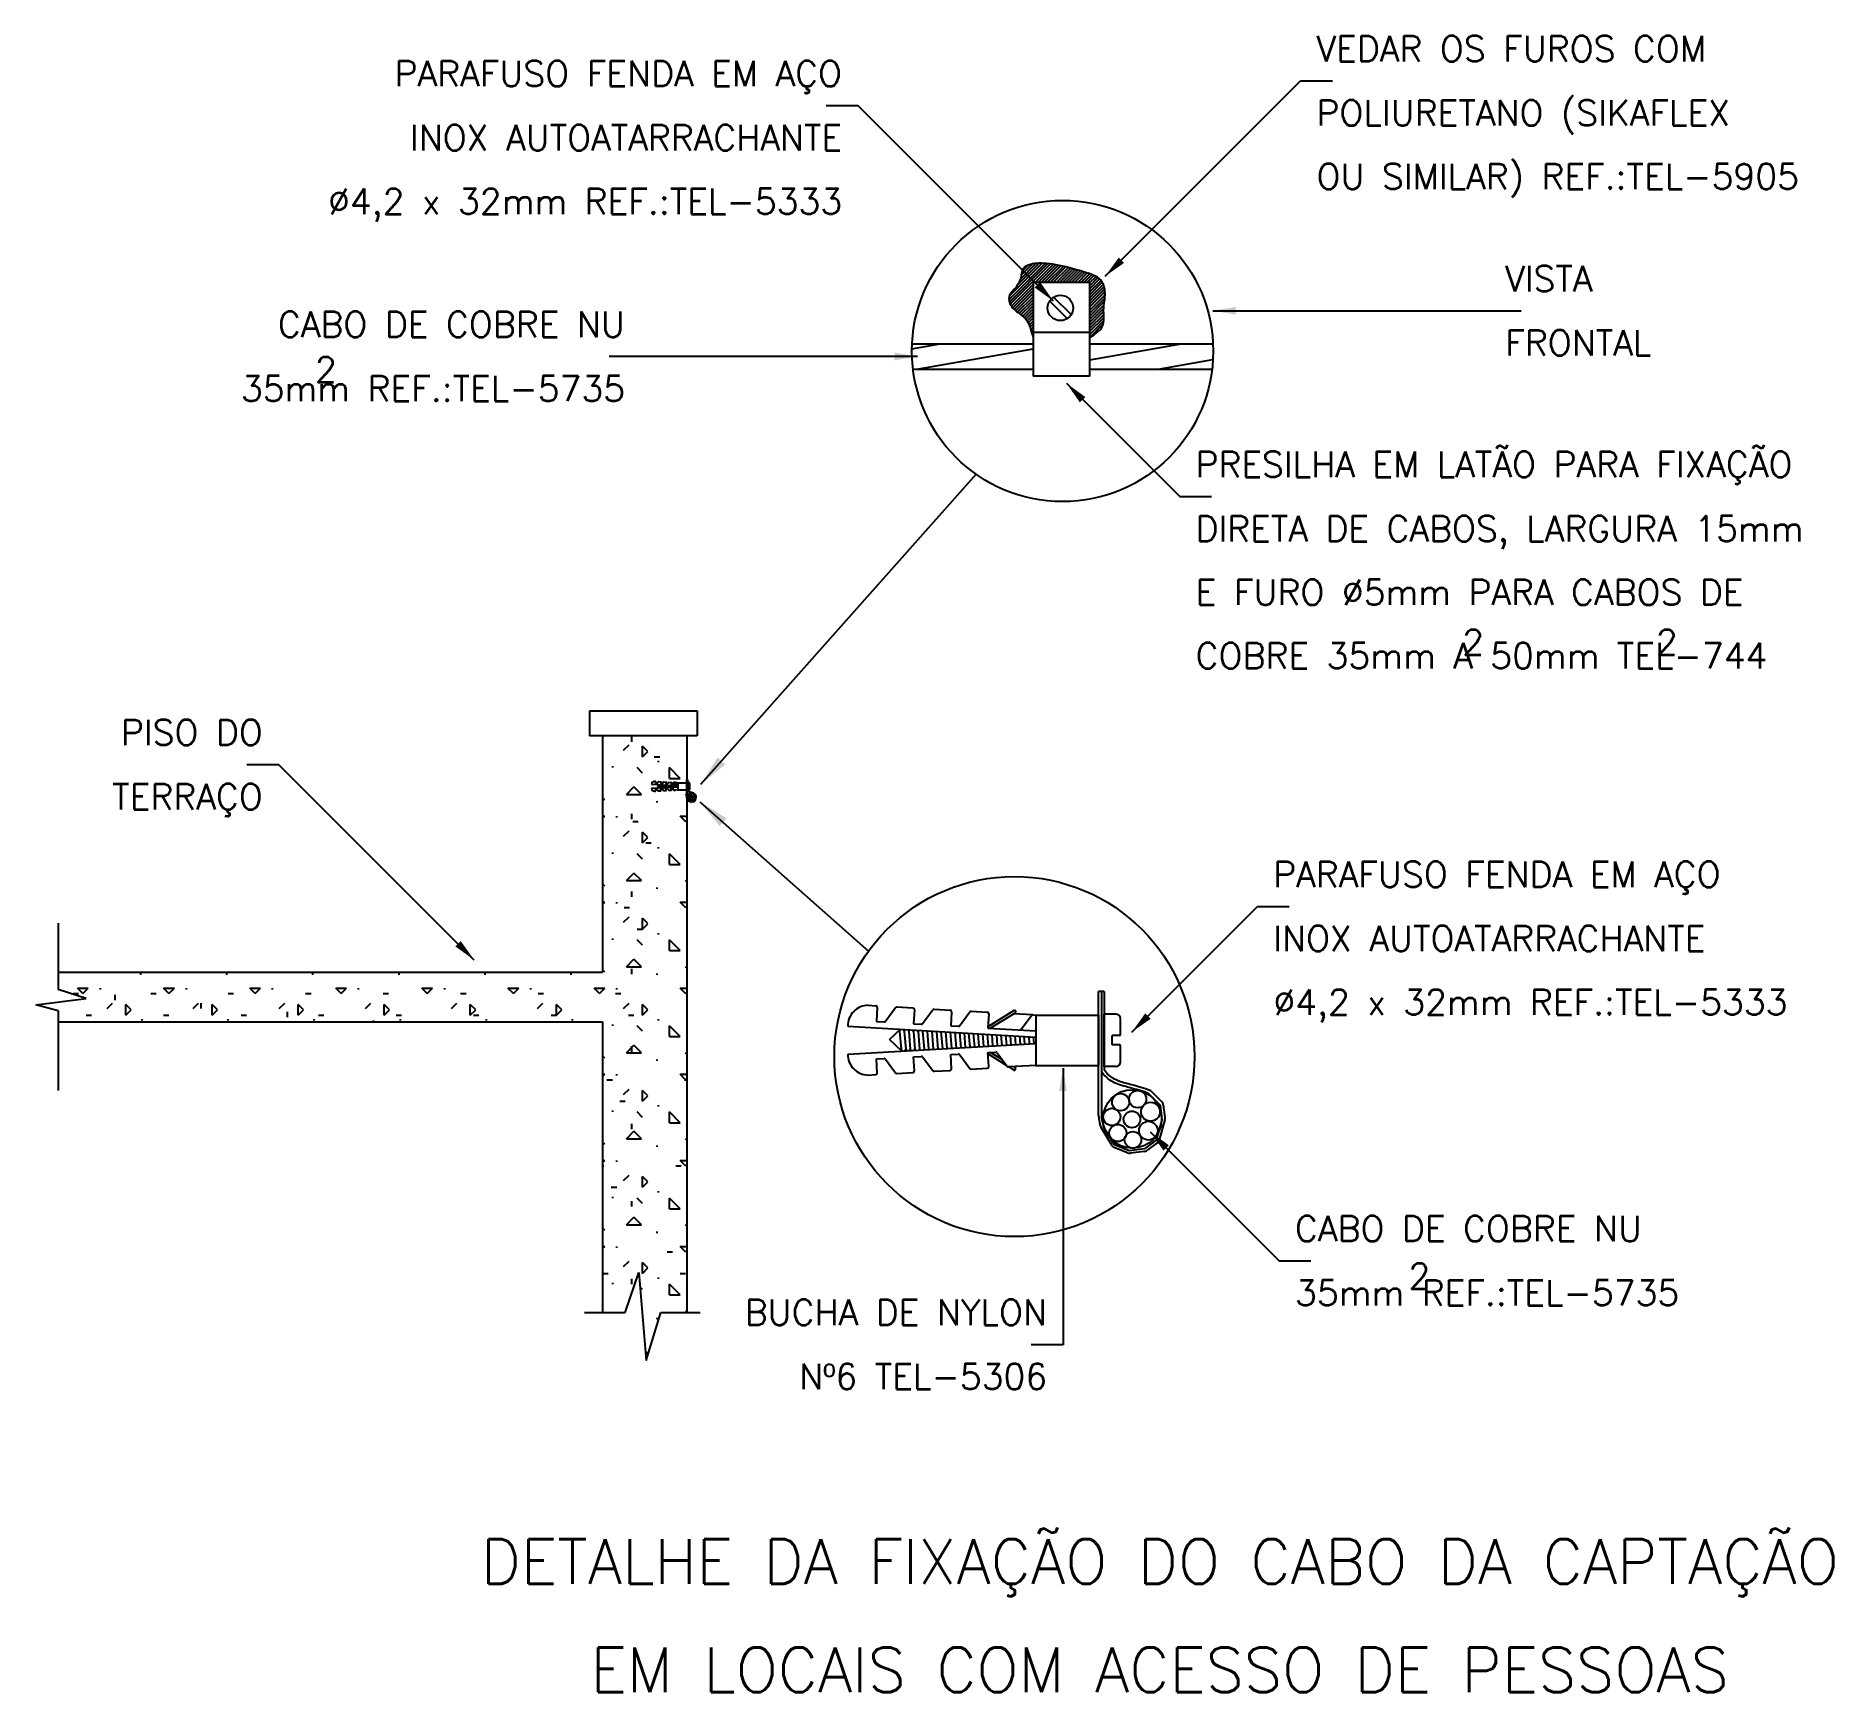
# Model space of a CAD drawing. Header units: millimetres. Extents: x -6311 to -6296.9, y -4751.5 to -4738.5.
import ezdxf
from ezdxf.enums import TextEntityAlignment as Align

# ---------------------------------------------------------------- set-up
doc = ezdxf.new("R2010")
doc.units = ezdxf.units.MM
doc.header["$LTSCALE"] = 10
doc.layers.add('Termotécnica', color=7, linetype='Continuous')
doc.styles.add('r140', font='romans.shx')
doc.styles.add('r80', font='romans.shx')

msp = doc.modelspace()

# ---------------------------------------------------------------- hatches: boundary and pattern name
at = {"layer": 'Termotécnica'}
h = msp.add_hatch(dxfattribs=at)
h.set_pattern_fill('ANSI31', color=1, scale=0.13523, angle=180, style=0)
h.set_pattern_definition([(225, (-6309.88318, -4725.831566), (0.011952762, -0.011952762), [])])
h.paths.add_polyline_path([(-6302.721, -4740.878), (-6302.688, -4740.857), (-6302.662, -4740.837), (-6302.643, -4740.82), (-6302.63, -4740.804), (-6302.621, -4740.789), (-6302.616, -4740.774), (-6302.613, -4740.76), (-6302.612, -4740.746), (-6302.612, -4740.731), (-6302.612, -4740.728), (-6302.612, -4740.717), (-6302.612, -4740.702), (-6302.612, -4740.687), (-6302.613, -4740.673), (-6302.613, -4740.659), (-6302.612, -4740.646), (-6302.612, -4740.633), (-6302.611, -4740.622), (-6302.609, -4740.611), (-6302.608, -4740.601), (-6302.606, -4740.59), (-6302.604, -4740.58), (-6302.603, -4740.569), (-6302.602, -4740.557), (-6302.601, -4740.544), (-6302.601, -4740.53), (-6302.602, -4740.515), (-6302.604, -4740.5), (-6302.608, -4740.484), (-6302.612, -4740.468), (-6302.618, -4740.453), (-6302.626, -4740.439), (-6302.636, -4740.426), (-6302.648, -4740.414), (-6302.661, -4740.404), (-6302.677, -4740.396), (-6302.694, -4740.388), (-6302.713, -4740.381), (-6302.733, -4740.374), (-6302.755, -4740.367), (-6302.779, -4740.36), (-6302.803, -4740.353), (-6302.829, -4740.346), (-6302.855, -4740.339), (-6302.881, -4740.331), (-6302.908, -4740.324), (-6302.935, -4740.318), (-6302.961, -4740.312), (-6302.987, -4740.307), (-6303.012, -4740.303), (-6303.035, -4740.3), (-6303.058, -4740.297), (-6303.08, -4740.296), (-6303.1, -4740.295), (-6303.12, -4740.295), (-6303.138, -4740.296), (-6303.155, -4740.298), (-6303.17, -4740.301), (-6303.185, -4740.304), (-6303.198, -4740.308), (-6303.21, -4740.312), (-6303.22, -4740.318), (-6303.23, -4740.324), (-6303.237, -4740.331), (-6303.244, -4740.339), (-6303.249, -4740.348), (-6303.253, -4740.357), (-6303.256, -4740.366), (-6303.258, -4740.376), (-6303.26, -4740.387), (-6303.261, -4740.397), (-6303.263, -4740.407), (-6303.266, -4740.417), (-6303.268, -4740.427), (-6303.272, -4740.436), (-6303.276, -4740.445), (-6303.28, -4740.454), (-6303.285, -4740.463), (-6303.291, -4740.471), (-6303.297, -4740.479), (-6303.303, -4740.487), (-6303.31, -4740.494), (-6303.317, -4740.502), (-6303.323, -4740.51), (-6303.33, -4740.517), (-6303.336, -4740.525), (-6303.342, -4740.533), (-6303.347, -4740.541), (-6303.351, -4740.549), (-6303.353, -4740.557), (-6303.355, -4740.566), (-6303.356, -4740.575), (-6303.355, -4740.584), (-6303.354, -4740.593), (-6303.351, -4740.602), (-6303.348, -4740.611), (-6303.344, -4740.62), (-6303.339, -4740.628), (-6303.333, -4740.637), (-6303.327, -4740.645), (-6303.319, -4740.653), (-6303.311, -4740.66), (-6303.303, -4740.668), (-6303.294, -4740.676), (-6303.284, -4740.683), (-6303.274, -4740.691), (-6303.264, -4740.699), (-6303.253, -4740.707), (-6303.243, -4740.715), (-6303.233, -4740.725), (-6303.224, -4740.735), (-6303.215, -4740.746), (-6303.207, -4740.758), (-6303.201, -4740.771), (-6303.195, -4740.786), (-6303.19, -4740.801), (-6303.185, -4740.817), (-6303.181, -4740.832), (-6303.176, -4740.847), (-6303.171, -4740.861), (-6303.166, -4740.875), (-6303.166, -4740.837), (-6303.166, -4740.698), (-6303.166, -4740.447), (-6302.721, -4740.447), (-6302.721, -4740.698), (-6302.721, -4740.837)])
h = msp.add_hatch(dxfattribs=at)
h.set_pattern_fill('CONCRE', color=1, scale=0.67615, style=0)
h.set_pattern_definition([(0, (-6295.881, -4756.5131), (0.67615, 0.67615), [0.084519, -0.591632]), (90, (-6295.881, -4756.5131), (-0.67615, 0.67615), [0.084519, -0.591632]), (135, (-6295.7965, -4756.5131), (-0.67615, 0), [0.119528, -0.836693]), (0, (-6295.7965, -4756.1328), (0.67615, 0.67615), [0.084519, -0.591632]), (45, (-6295.75425, -4756.17504), (0, 0.67615), [0.059764, -0.896457]), (135, (-6295.75425, -4756.17504), (-0.67615, 0), [0.059764, -0.896457]), (0, (-6295.54295, -4755.96375), (0.67615, 0.67615), [0.119528, -0.556623]), (45, (-6295.54295, -4755.96375), (0, 0.67615), [0.084519, -0.871702]), (135, (-6295.42343, -4755.96375), (-0.67615, 0), [0.084519, -0.871702]), (90, (-6295.4162, -4756.3441), (-0.67615, 0.67615), [0.084519, -0.591632]), (45, (-6295.41617, -4756.3441), (0, 0.67615), [0.059764, -0.896457]), (135, (-6295.3739, -4756.3018), (-0.67615, 0), [0.059764, -0.896457]), (0, (-6295.7965, -4756.3441), (0.67615, 0.67615), [0.04226, -0.566276]), (0, (-6295.2894, -4756.17504), (0.67615, 0.67615), [0.04226, -0.566276]), (90, (-6295.5007, -4756.0905), (-0.67615, 0.67615), [0.04226, -0.566276]), (135, (-6295.41617, -4756.47086), (-0.67615, 0), [0.059764, -0.896457]), (135, (-6295.712, -4756.006), (-0.67615, 0), [0.059764, -0.896457]), (45, (-6295.5641, -4756.29126), (0, 0.67615), [0.059764, -0.896457]), (90, (-6295.6486, -4756.4286), (-0.67615, 0.67615), [0.010565, -0.665585]), (90, (-6295.6169, -4756.14335), (-0.67615, 0.67615), [0.010565, -0.665585]), (90, (-6295.29996, -4756.02713), (-0.67615, 0.67615), [0.010565, -0.665585]), (90, (-6295.2894, -4756.38634), (-0.67615, 0.67615), [0.010565, -0.665585])])
h.paths.add_polyline_path([(-6306.547, -4745.864), (-6310.822, -4745.864), (-6310.822, -4746), (-6310.603, -4746.072), (-6310.998, -4746.12), (-6310.822, -4746.168), (-6310.822, -4746.254), (-6306.547, -4746.254), (-6306.547, -4748.536), (-6306.369, -4748.536), (-6306.263, -4748.223), (-6306.205, -4748.914), (-6306.09, -4748.536), (-6305.887, -4748.536), (-6305.887, -4744.617), (-6305.997, -4744.617), (-6305.997, -4744.605, 0.422041), (-6306.009, -4744.617), (-6306.025, -4744.619), (-6306.025, -4744.607, 0.446958), (-6306.036, -4744.621), (-6306.049, -4744.622), (-6306.049, -4744.613, 0.392447), (-6306.061, -4744.624), (-6306.069, -4744.625), (-6306.069, -4744.616, 0.478528), (-6306.077, -4744.626), (-6306.082, -4744.627), (-6306.097, -4744.615, -0.449647), (-6306.089, -4744.599), (-6306.085, -4744.598), (-6306.09, -4744.592), (-6306.094, -4744.587), (-6306.09, -4744.582), (-6306.085, -4744.575), (-6306.09, -4744.575, -0.405875), (-6306.1, -4744.555), (-6306.082, -4744.545), (-6306.077, -4744.546, 0.482554), (-6306.069, -4744.557), (-6306.069, -4744.547), (-6306.061, -4744.549, 0.392447), (-6306.049, -4744.56), (-6306.049, -4744.55), (-6306.036, -4744.552, 0.446958), (-6306.025, -4744.565), (-6306.025, -4744.553), (-6306.009, -4744.555, 0.422041), (-6305.997, -4744.567), (-6305.997, -4744.555), (-6305.887, -4744.555), (-6305.887, -4744.008), (-6306.547, -4744.008)])

# ---------------------------------------------------------------- linework, layer by layer
at = {"layer": 'Termotécnica', "color": 2}
for p, q in [((-6302.6, -4740.397), (-6301.065, -4738.862)), ((-6301.065, -4738.862), (-6300.815, -4738.862)), ((-6304.541, -4739.058), (-6304.791, -4739.058)), ((-6303.006, -4740.593), (-6304.541, -4739.058)), ((-6302.898, -4740.73), (-6303.036, -4740.592)), ((-6302.867, -4740.699), (-6303.005, -4740.561)), ((-6301.755, -4740.668), (-6299.583, -4740.668)), ((-6299.583, -4740.668), (-6299.333, -4740.668)), ((-6306.246, -4741.028), (-6306.496, -4741.028)), ((-6304.074, -4741.028), (-6306.246, -4741.028)), ((-6302.904, -4741.238), (-6302.015, -4742.128)), ((-6302.015, -4742.128), (-6301.765, -4742.128)), ((-6306.651, -4743.811), (-6306.651, -4744.008)), ((-6306.651, -4743.811), (-6305.805, -4743.811)), ((-6305.805, -4743.811), (-6305.805, -4744.008)), ((-6305.805, -4744.008), (-6306.651, -4744.008)), ((-6306.547, -4744.008), (-6306.547, -4745.864)), ((-6305.887, -4744.008), (-6305.887, -4748.536)), ((-6309.091, -4744.234), (-6309.341, -4744.234)), ((-6307.555, -4745.769), (-6309.091, -4744.234)), ((-6306.163, -4744.388), (-6305.956, -4744.4)), ((-6306.163, -4744.419), (-6305.956, -4744.407)), ((-6306.14, -4744.365), (-6306.132, -4744.366)), ((-6306.14, -4744.442), (-6306.132, -4744.442)), ((-6306.13, -4744.368), (-6306.131, -4744.383)), ((-6306.131, -4744.383), (-6306.123, -4744.384)), ((-6306.131, -4744.424), (-6306.123, -4744.424)), ((-6306.13, -4744.44), (-6306.131, -4744.424)), ((-6306.121, -4744.383), (-6306.11, -4744.368)), ((-6306.121, -4744.424), (-6306.11, -4744.439)), ((-6306.105, -4744.391), (-6306.117, -4744.403)), ((-6306.103, -4744.416), (-6306.117, -4744.403)), ((-6306.109, -4744.367), (-6306.091, -4744.368)), ((-6306.109, -4744.44), (-6306.091, -4744.439)), ((-6306.106, -4744.394), (-6306.105, -4744.392)), ((-6306.104, -4744.413), (-6306.103, -4744.416)), ((-6306.102, -4744.392), (-6306.101, -4744.394)), ((-6306.101, -4744.394), (-6306.1, -4744.392)), ((-6306.1, -4744.415), (-6306.099, -4744.413)), ((-6306.099, -4744.413), (-6306.098, -4744.415)), ((-6306.097, -4744.392), (-6306.096, -4744.394)), ((-6306.096, -4744.394), (-6306.095, -4744.392)), ((-6306.095, -4744.415), (-6306.094, -4744.413)), ((-6306.094, -4744.413), (-6306.093, -4744.415)), ((-6306.092, -4744.392), (-6306.091, -4744.394)), ((-6306.091, -4744.394), (-6306.09, -4744.392)), ((-6306.09, -4744.37), (-6306.09, -4744.385)), ((-6306.09, -4744.385), (-6306.082, -4744.386)), ((-6306.09, -4744.415), (-6306.089, -4744.413)), ((-6306.09, -4744.422), (-6306.082, -4744.421)), ((-6306.09, -4744.437), (-6306.09, -4744.422)), ((-6306.089, -4744.413), (-6306.088, -4744.415)), ((-6306.086, -4744.394), (-6306.085, -4744.393)), ((-6306.086, -4744.393), (-6306.086, -4744.394)), ((-6306.085, -4744.415), (-6306.084, -4744.413)), ((-6306.084, -4744.413), (-6306.083, -4744.414)), ((-6306.081, -4744.393), (-6306.08, -4744.394)), ((-6306.08, -4744.385), (-6306.069, -4744.37)), ((-6306.08, -4744.394), (-6306.08, -4744.393)), ((-6306.08, -4744.422), (-6306.069, -4744.437)), ((-6306.079, -4744.413), (-6306.079, -4744.414)), ((-6306.079, -4744.414), (-6306.079, -4744.413)), ((-6306.076, -4744.393), (-6306.075, -4744.394)), ((-6306.075, -4744.394), (-6306.075, -4744.393)), ((-6306.074, -4744.413), (-6306.074, -4744.414)), ((-6306.074, -4744.414), (-6306.074, -4744.413)), ((-6306.071, -4744.394), (-6306.07, -4744.394)), ((-6306.07, -4744.394), (-6306.07, -4744.394)), ((-6306.069, -4744.413), (-6306.069, -4744.414)), ((-6306.069, -4744.414), (-6306.069, -4744.413)), ((-6306.068, -4744.369), (-6306.05, -4744.371)), ((-6306.068, -4744.438), (-6306.05, -4744.437)), ((-6306.065, -4744.394), (-6306.065, -4744.394)), ((-6306.065, -4744.394), (-6306.065, -4744.394)), ((-6306.049, -4744.372), (-6306.05, -4744.388)), ((-6306.05, -4744.388), (-6306.041, -4744.388)), ((-6306.05, -4744.419), (-6306.041, -4744.419)), ((-6306.049, -4744.435), (-6306.05, -4744.419)), ((-6306.04, -4744.388), (-6306.028, -4744.373)), ((-6306.04, -4744.42), (-6306.028, -4744.435)), ((-6306.027, -4744.372), (-6306.009, -4744.373)), ((-6306.027, -4744.435), (-6306.009, -4744.434)), ((-6306.008, -4744.375), (-6306.009, -4744.39)), ((-6306.009, -4744.39), (-6305.956, -4744.393)), ((-6306.009, -4744.417), (-6306, -4744.417)), ((-6306.008, -4744.433), (-6306.009, -4744.417)), ((-6305.999, -4744.417), (-6305.988, -4744.432)), ((-6305.956, -4744.376), (-6305.956, -4744.431)), ((-6305.956, -4744.376), (-6305.887, -4744.376)), ((-6305.956, -4744.431), (-6305.887, -4744.431)), ((-6305.881, -4744.35), (-6305.887, -4744.35)), ((-6305.887, -4744.487), (-6305.887, -4744.35)), ((-6305.887, -4744.376), (-6305.887, -4744.431)), ((-6305.884, -4744.489), (-6305.884, -4744.35)), ((-6305.882, -4744.44), (-6305.884, -4744.438)), ((-6305.881, -4744.442), (-6305.882, -4744.44)), ((-6305.881, -4744.35), (-6305.881, -4744.436)), ((-6305.88, -4744.443), (-6305.881, -4744.442)), ((-6305.885, -4744.498), (-6305.887, -4744.488)), ((-6305.881, -4744.5), (-6305.884, -4744.489)), ((-6305.872, -4744.519), (-6305.884, -4744.5)), ((-6305.87, -4744.519), (-6305.881, -4744.5)), ((-6305.878, -4744.445), (-6305.88, -4744.443)), ((-6305.876, -4744.446), (-6305.878, -4744.445)), ((-6305.875, -4744.447), (-6305.876, -4744.446)), ((-6305.873, -4744.448), (-6305.875, -4744.447)), ((-6305.871, -4744.449), (-6305.873, -4744.448)), ((-6305.869, -4744.45), (-6305.871, -4744.449)), ((-6305.854, -4744.525), (-6305.87, -4744.519)), ((-6305.868, -4744.451), (-6305.869, -4744.45)), ((-6305.855, -4744.527), (-6305.869, -4744.522)), ((-6305.866, -4744.452), (-6305.868, -4744.451)), ((-6305.864, -4744.453), (-6305.866, -4744.452)), ((-6305.862, -4744.453), (-6305.864, -4744.453)), ((-6305.861, -4744.454), (-6305.862, -4744.453)), ((-6305.859, -4744.454), (-6305.861, -4744.454)), ((-6305.857, -4744.455), (-6305.859, -4744.454)), ((-6305.855, -4744.455), (-6305.857, -4744.455)), ((-6305.853, -4744.456), (-6305.855, -4744.455)), ((-6305.836, -4744.523), (-6305.854, -4744.525)), ((-6305.851, -4744.456), (-6305.853, -4744.456)), ((-6305.837, -4744.526), (-6305.852, -4744.528)), ((-6305.848, -4744.457), (-6305.851, -4744.456)), ((-6305.845, -4744.458), (-6305.848, -4744.457)), ((-6305.841, -4744.459), (-6305.845, -4744.458)), ((-6305.837, -4744.461), (-6305.841, -4744.459)), ((-6305.834, -4744.461), (-6305.837, -4744.461)), ((-6305.824, -4744.513), (-6305.836, -4744.523)), ((-6305.823, -4744.517), (-6305.833, -4744.525)), ((-6305.831, -4744.463), (-6305.819, -4744.475)), ((-6305.83, -4744.459), (-6305.818, -4744.471)), ((-6305.817, -4744.491), (-6305.824, -4744.513)), ((-6305.814, -4744.491), (-6305.82, -4744.513)), ((-6305.819, -4744.475), (-6305.817, -4744.491)), ((-6305.816, -4744.475), (-6305.814, -4744.489)), ((-6302.392, -4746.335), (-6301.404, -4745.347)), ((-6301.404, -4745.347), (-6301.154, -4745.347)), ((-6310.822, -4745.864), (-6306.547, -4745.864)), ((-6304.461, -4746.124), (-6304.402, -4746.128)), ((-6302.652, -4746.992), (-6302.652, -4746.015)), ((-6302.607, -4746.015), (-6302.652, -4746.015)), ((-6302.627, -4747.008), (-6302.627, -4746.015)), ((-6302.607, -4746.015), (-6302.607, -4746.631)), ((-6310.822, -4746.254), (-6306.547, -4746.254)), ((-6306.547, -4746.254), (-6306.547, -4748.536)), ((-6304.391, -4746.141), (-6304.397, -4746.252)), ((-6304.397, -4746.252), (-6304.337, -4746.255)), ((-6304.326, -4746.25), (-6304.247, -4746.142)), ((-6304.236, -4746.137), (-6304.11, -4746.145)), ((-6304.099, -4746.158), (-6304.105, -4746.269)), ((-6304.105, -4746.269), (-6304.045, -4746.272)), ((-6304.034, -4746.267), (-6303.955, -4746.159)), ((-6303.944, -4746.154), (-6303.818, -4746.162)), ((-6303.807, -4746.175), (-6303.813, -4746.286)), ((-6303.742, -4746.284), (-6303.663, -4746.176)), ((-6303.652, -4746.171), (-6303.526, -4746.179)), ((-6303.514, -4746.192), (-6303.521, -4746.303)), ((-6303.145, -4746.201), (-6302.652, -4746.201)), ((-6303.145, -4746.201), (-6303.145, -4746.596)), ((-6302.652, -4746.201), (-6302.652, -4746.596)), ((-6304.621, -4746.288), (-6303.145, -4746.374)), ((-6304.207, -4746.311), (-6304.293, -4746.392)), ((-6304.197, -4746.484), (-6304.293, -4746.392)), ((-6304.215, -4746.329), (-6304.208, -4746.312)), ((-6304.188, -4746.313), (-6304.179, -4746.329)), ((-6304.179, -4746.329), (-6304.172, -4746.314)), ((-6304.15, -4746.315), (-6304.142, -4746.329)), ((-6304.142, -4746.329), (-6304.137, -4746.316)), ((-6304.113, -4746.317), (-6304.106, -4746.329)), ((-6304.106, -4746.329), (-6304.102, -4746.318)), ((-6304.076, -4746.32), (-6304.07, -4746.329)), ((-6304.07, -4746.329), (-6304.067, -4746.32)), ((-6304.038, -4746.322), (-6304.034, -4746.329)), ((-6304.034, -4746.329), (-6304.032, -4746.322)), ((-6304.001, -4746.324), (-6303.998, -4746.329)), ((-6303.998, -4746.329), (-6303.996, -4746.324)), ((-6303.964, -4746.326), (-6303.962, -4746.329)), ((-6303.962, -4746.329), (-6303.961, -4746.326)), ((-6303.926, -4746.328), (-6303.926, -4746.329)), ((-6303.926, -4746.329), (-6303.926, -4746.328)), ((-6303.813, -4746.286), (-6303.753, -4746.289)), ((-6303.521, -4746.303), (-6303.145, -4746.324)), ((-6304.621, -4746.509), (-6303.145, -4746.423)), ((-6304.397, -4746.545), (-6304.337, -4746.542)), ((-6304.391, -4746.656), (-6304.397, -4746.545)), ((-6304.326, -4746.547), (-6304.247, -4746.654)), ((-6304.203, -4746.468), (-6304.196, -4746.484)), ((-6304.176, -4746.483), (-6304.167, -4746.468)), ((-6304.167, -4746.468), (-6304.161, -4746.482)), ((-6304.138, -4746.481), (-6304.131, -4746.468)), ((-6304.131, -4746.468), (-6304.126, -4746.48)), ((-6304.105, -4746.528), (-6304.045, -4746.525)), ((-6304.099, -4746.639), (-6304.105, -4746.528)), ((-6304.101, -4746.479), (-6304.095, -4746.468)), ((-6304.095, -4746.468), (-6304.091, -4746.478)), ((-6304.064, -4746.476), (-6304.059, -4746.468)), ((-6304.059, -4746.468), (-6304.055, -4746.476)), ((-6304.034, -4746.53), (-6303.955, -4746.637)), ((-6304.026, -4746.474), (-6304.023, -4746.468)), ((-6304.023, -4746.468), (-6304.02, -4746.474)), ((-6303.989, -4746.472), (-6303.987, -4746.468)), ((-6303.987, -4746.468), (-6303.985, -4746.472)), ((-6303.952, -4746.47), (-6303.951, -4746.468)), ((-6303.951, -4746.468), (-6303.95, -4746.47)), ((-6303.813, -4746.511), (-6303.753, -4746.508)), ((-6303.807, -4746.622), (-6303.813, -4746.511)), ((-6303.742, -4746.513), (-6303.663, -4746.62)), ((-6303.521, -4746.494), (-6303.46, -4746.491)), ((-6303.514, -4746.605), (-6303.521, -4746.494)), ((-6303.45, -4746.496), (-6303.371, -4746.603)), ((-6304.461, -4746.672), (-6304.402, -4746.669)), ((-6304.236, -4746.659), (-6304.11, -4746.652)), ((-6303.944, -4746.642), (-6303.818, -4746.635)), ((-6303.652, -4746.625), (-6303.526, -4746.618)), ((-6303.145, -4746.596), (-6302.652, -4746.596)), ((-6302.931, -4746.618), (-6302.931, -4748.79)), ((-6302.62, -4746.658), (-6302.628, -4746.645)), ((-6302.61, -4746.67), (-6302.62, -4746.658)), ((-6302.599, -4746.682), (-6302.61, -4746.67)), ((-6302.588, -4746.692), (-6302.599, -4746.682)), ((-6302.576, -4746.702), (-6302.588, -4746.692)), ((-6302.564, -4746.711), (-6302.576, -4746.702)), ((-6302.551, -4746.719), (-6302.564, -4746.711)), ((-6302.539, -4746.726), (-6302.551, -4746.719)), ((-6302.526, -4746.732), (-6302.539, -4746.726)), ((-6302.514, -4746.738), (-6302.526, -4746.732)), ((-6302.501, -4746.743), (-6302.514, -4746.738)), ((-6302.488, -4746.748), (-6302.501, -4746.743)), ((-6302.476, -4746.752), (-6302.488, -4746.748)), ((-6302.463, -4746.756), (-6302.476, -4746.752)), ((-6302.45, -4746.76), (-6302.463, -4746.756)), ((-6302.438, -4746.763), (-6302.45, -4746.76)), ((-6302.425, -4746.766), (-6302.438, -4746.763)), ((-6302.411, -4746.77), (-6302.425, -4746.766)), ((-6302.396, -4746.774), (-6302.411, -4746.77)), ((-6302.377, -4746.779), (-6302.396, -4746.774)), ((-6302.354, -4746.785), (-6302.377, -4746.779)), ((-6302.326, -4746.794), (-6302.354, -4746.785)), ((-6302.291, -4746.805), (-6302.326, -4746.794)), ((-6302.274, -4746.811), (-6302.291, -4746.805)), ((-6302.255, -4746.822), (-6302.169, -4746.908)), ((-6302.242, -4746.795), (-6302.157, -4746.88)), ((-6302.169, -4746.908), (-6302.154, -4747.023)), ((-6302.144, -4746.907), (-6302.131, -4747.006)), ((-6302.636, -4747.074), (-6302.651, -4747.001)), ((-6302.548, -4747.224), (-6302.63, -4747.089)), ((-6302.612, -4747.084), (-6302.627, -4747.008)), ((-6302.528, -4747.221), (-6302.612, -4747.084)), ((-6302.247, -4747.117), (-6301.234, -4748.131)), ((-6302.154, -4747.023), (-6302.2, -4747.183)), ((-6302.132, -4747.025), (-6302.177, -4747.181)), ((-6302.413, -4747.267), (-6302.528, -4747.221)), ((-6302.426, -4747.283), (-6302.525, -4747.243)), ((-6302.291, -4747.252), (-6302.413, -4747.267)), ((-6302.2, -4747.183), (-6302.291, -4747.252)), ((-6302.194, -4747.206), (-6302.27, -4747.263)), ((-6302.292, -4747.272), (-6302.403, -4747.286)), ((-6301.234, -4748.131), (-6300.984, -4748.131)), ((-6302.931, -4748.79), (-6303.181, -4748.79))]:
    msp.add_line(p, q, dxfattribs=at)
at = {"layer": 'Termotécnica', "color": 3}
for p, q in [((-6303.166, -4740.447), (-6303.166, -4741.182)), ((-6302.721, -4740.447), (-6303.166, -4740.447)), ((-6302.721, -4741.182), (-6302.721, -4740.447)), ((-6303.166, -4740.837), (-6302.721, -4740.837)), ((-6304.117, -4740.929), (-6303.166, -4740.929)), ((-6302.721, -4740.929), (-6301.753, -4740.929)), ((-6304.11, -4741.126), (-6303.166, -4741.126)), ((-6302.721, -4741.182), (-6303.166, -4741.182)), ((-6302.721, -4741.126), (-6301.761, -4741.126))]:
    msp.add_line(p, q, dxfattribs=at)
at = {"layer": 'Termotécnica', "color": 1}
for p, q in [((-6304.118, -4740.968), (-6303.899, -4740.929)), ((-6304.065, -4741.125), (-6303.166, -4740.967)), ((-6302.721, -4741.054), (-6302.003, -4740.929)), ((-6302.169, -4741.125), (-6301.756, -4741.052)), ((-6305.775, -4744.388), (-6303.614, -4741.953)), ((-6306.106, -4744.394), (-6306.104, -4744.413)), ((-6306.101, -4744.394), (-6306.099, -4744.413)), ((-6306.096, -4744.394), (-6306.094, -4744.413)), ((-6306.091, -4744.394), (-6306.089, -4744.413)), ((-6306.086, -4744.394), (-6306.084, -4744.413)), ((-6306.08, -4744.394), (-6306.079, -4744.413)), ((-6306.075, -4744.394), (-6306.074, -4744.413)), ((-6306.07, -4744.394), (-6306.069, -4744.413)), ((-6306.065, -4744.394), (-6306.064, -4744.413)), ((-6306.06, -4744.394), (-6306.059, -4744.413)), ((-6306.055, -4744.394), (-6306.054, -4744.413)), ((-6306.05, -4744.395), (-6306.049, -4744.412)), ((-6306.045, -4744.395), (-6306.044, -4744.412)), ((-6306.04, -4744.395), (-6306.039, -4744.412)), ((-6306.035, -4744.396), (-6306.034, -4744.412)), ((-6306.03, -4744.396), (-6306.029, -4744.411)), ((-6306.025, -4744.396), (-6306.024, -4744.411)), ((-6306.02, -4744.396), (-6306.019, -4744.411)), ((-6306.015, -4744.397), (-6306.013, -4744.41)), ((-6306.01, -4744.397), (-6306.008, -4744.41)), ((-6306.009, -4744.389), (-6305.979, -4744.37)), ((-6306.009, -4744.419), (-6305.988, -4744.431)), ((-6306.006, -4744.39), (-6305.978, -4744.373)), ((-6306.006, -4744.417), (-6305.993, -4744.425)), ((-6306.004, -4744.397), (-6306.003, -4744.41)), ((-6305.999, -4744.398), (-6305.998, -4744.41)), ((-6305.994, -4744.398), (-6305.993, -4744.409)), ((-6305.989, -4744.398), (-6305.988, -4744.409)), ((-6305.956, -4744.431), (-6305.986, -4744.433)), ((-6305.985, -4744.433), (-6305.979, -4744.437)), ((-6305.984, -4744.399), (-6305.983, -4744.409)), ((-6305.959, -4744.376), (-6305.981, -4744.375)), ((-6305.981, -4744.433), (-6305.978, -4744.434)), ((-6305.979, -4744.37), (-6305.978, -4744.373)), ((-6305.979, -4744.399), (-6305.978, -4744.408)), ((-6305.979, -4744.437), (-6305.978, -4744.434)), ((-6305.974, -4744.399), (-6305.973, -4744.408)), ((-6305.972, -4744.392), (-6305.961, -4744.376)), ((-6305.969, -4744.399), (-6305.968, -4744.408)), ((-6305.964, -4744.4), (-6305.963, -4744.408)), ((-6305.959, -4744.376), (-6305.956, -4744.376)), ((-6305.959, -4744.4), (-6305.958, -4744.407)), ((-6305.868, -4744.375), (-6305.881, -4744.375)), ((-6305.881, -4744.432), (-6305.881, -4744.375)), ((-6305.868, -4744.432), (-6305.881, -4744.432)), ((-6305.864, -4744.399), (-6305.872, -4744.399)), ((-6305.872, -4744.409), (-6305.872, -4744.399)), ((-6305.864, -4744.409), (-6305.872, -4744.409)), ((-6305.863, -4744.397), (-6305.863, -4744.38)), ((-6305.863, -4744.427), (-6305.863, -4744.41)), ((-6305.784, -4744.525), (-6304.46, -4745.7)), ((-6310.822, -4745.478), (-6310.822, -4746)), ((-6310.998, -4746.12), (-6310.603, -4746.072)), ((-6310.822, -4746.168), (-6310.998, -4746.12)), ((-6310.603, -4746.072), (-6310.822, -4746)), ((-6310.822, -4746.168), (-6310.822, -4746.794)), ((-6303.52, -4746.29), (-6303.31, -4746.161)), ((-6303.503, -4746.304), (-6303.303, -4746.18)), ((-6303.169, -4746.199), (-6303.32, -4746.191)), ((-6303.31, -4746.161), (-6303.303, -4746.18)), ((-6303.259, -4746.312), (-6303.18, -4746.204)), ((-6303.169, -4746.199), (-6303.145, -4746.201)), ((-6302.607, -4746.604), (-6302.607, -4746.193)), ((-6302.515, -4746.193), (-6302.607, -4746.193)), ((-6302.479, -4746.352), (-6302.479, -4746.229)), ((-6304.215, -4746.329), (-6304.203, -4746.468)), ((-6304.179, -4746.329), (-6304.167, -4746.468)), ((-6304.142, -4746.329), (-6304.131, -4746.468)), ((-6304.106, -4746.329), (-6304.095, -4746.468)), ((-6304.07, -4746.329), (-6304.059, -4746.468)), ((-6304.034, -4746.329), (-6304.023, -4746.468)), ((-6303.998, -4746.329), (-6303.987, -4746.468)), ((-6303.962, -4746.329), (-6303.951, -4746.468)), ((-6303.926, -4746.329), (-6303.914, -4746.468)), ((-6303.89, -4746.33), (-6303.879, -4746.466)), ((-6303.854, -4746.333), (-6303.843, -4746.464)), ((-6303.817, -4746.335), (-6303.807, -4746.462)), ((-6303.781, -4746.337), (-6303.771, -4746.459)), ((-6303.745, -4746.339), (-6303.735, -4746.457)), ((-6303.709, -4746.341), (-6303.699, -4746.455)), ((-6303.673, -4746.343), (-6303.663, -4746.453)), ((-6303.636, -4746.345), (-6303.627, -4746.451)), ((-6303.6, -4746.347), (-6303.592, -4746.449)), ((-6303.564, -4746.349), (-6303.556, -4746.447)), ((-6303.528, -4746.352), (-6303.52, -4746.445)), ((-6303.491, -4746.354), (-6303.484, -4746.443)), ((-6303.455, -4746.356), (-6303.448, -4746.441)), ((-6303.419, -4746.358), (-6303.412, -4746.439)), ((-6303.383, -4746.36), (-6303.376, -4746.437)), ((-6303.346, -4746.362), (-6303.34, -4746.434)), ((-6303.31, -4746.364), (-6303.304, -4746.432)), ((-6303.274, -4746.366), (-6303.269, -4746.43)), ((-6303.238, -4746.368), (-6303.233, -4746.428)), ((-6303.201, -4746.37), (-6303.197, -4746.426)), ((-6303.165, -4746.373), (-6303.161, -4746.424)), ((-6302.546, -4746.434), (-6302.546, -4746.362)), ((-6302.489, -4746.362), (-6302.546, -4746.362)), ((-6303.52, -4746.506), (-6303.377, -4746.595)), ((-6303.503, -4746.493), (-6303.409, -4746.551)), ((-6302.489, -4746.434), (-6302.546, -4746.434)), ((-6302.479, -4746.568), (-6302.479, -4746.445)), ((-6303.145, -4746.596), (-6303.36, -4746.608)), ((-6303.355, -4746.608), (-6303.31, -4746.636)), ((-6303.32, -4746.606), (-6303.303, -4746.617)), ((-6303.31, -4746.636), (-6303.303, -4746.617)), ((-6302.515, -4746.604), (-6302.607, -4746.604)), ((-6306.369, -4748.536), (-6306.263, -4748.223)), ((-6306.263, -4748.223), (-6306.205, -4748.914)), ((-6306.689, -4748.536), (-6306.369, -4748.536)), ((-6306.205, -4748.914), (-6306.09, -4748.536)), ((-6306.09, -4748.536), (-6305.78, -4748.536))]:
    msp.add_line(p, q, dxfattribs=at)
msp.add_lwpolyline([(-6302.721, -4740.878), (-6302.688, -4740.857), (-6302.662, -4740.837), (-6302.643, -4740.82), (-6302.63, -4740.804), (-6302.621, -4740.789), (-6302.616, -4740.774), (-6302.613, -4740.76), (-6302.612, -4740.746), (-6302.612, -4740.731), (-6302.612, -4740.717), (-6302.612, -4740.702), (-6302.612, -4740.687), (-6302.613, -4740.673), (-6302.613, -4740.659), (-6302.612, -4740.646), (-6302.612, -4740.633), (-6302.611, -4740.622), (-6302.609, -4740.611), (-6302.608, -4740.601), (-6302.606, -4740.59), (-6302.604, -4740.58), (-6302.603, -4740.569), (-6302.602, -4740.557), (-6302.601, -4740.544), (-6302.601, -4740.53), (-6302.602, -4740.515), (-6302.604, -4740.5), (-6302.608, -4740.484), (-6302.612, -4740.468), (-6302.618, -4740.453), (-6302.626, -4740.439), (-6302.636, -4740.426), (-6302.648, -4740.414), (-6302.661, -4740.404), (-6302.677, -4740.396), (-6302.694, -4740.388), (-6302.713, -4740.381), (-6302.733, -4740.374), (-6302.755, -4740.367), (-6302.779, -4740.36), (-6302.803, -4740.353), (-6302.829, -4740.346), (-6302.855, -4740.339), (-6302.881, -4740.331), (-6302.908, -4740.324), (-6302.935, -4740.318), (-6302.961, -4740.312), (-6302.987, -4740.307), (-6303.012, -4740.303), (-6303.035, -4740.3), (-6303.058, -4740.297), (-6303.08, -4740.296), (-6303.1, -4740.295), (-6303.12, -4740.295), (-6303.138, -4740.296), (-6303.155, -4740.298), (-6303.17, -4740.301), (-6303.185, -4740.304), (-6303.198, -4740.308), (-6303.21, -4740.312), (-6303.22, -4740.318), (-6303.23, -4740.324), (-6303.237, -4740.331), (-6303.244, -4740.339), (-6303.249, -4740.348), (-6303.253, -4740.357), (-6303.256, -4740.366), (-6303.258, -4740.376), (-6303.26, -4740.387), (-6303.261, -4740.397), (-6303.263, -4740.407), (-6303.266, -4740.417), (-6303.268, -4740.427), (-6303.272, -4740.436), (-6303.276, -4740.445), (-6303.28, -4740.454), (-6303.285, -4740.463), (-6303.291, -4740.471), (-6303.297, -4740.479), (-6303.303, -4740.487), (-6303.31, -4740.494), (-6303.317, -4740.502), (-6303.323, -4740.51), (-6303.33, -4740.517), (-6303.336, -4740.525), (-6303.342, -4740.533), (-6303.347, -4740.541), (-6303.351, -4740.549), (-6303.353, -4740.557), (-6303.355, -4740.566), (-6303.356, -4740.575), (-6303.355, -4740.584), (-6303.354, -4740.593), (-6303.351, -4740.602), (-6303.348, -4740.611), (-6303.344, -4740.62), (-6303.339, -4740.628), (-6303.333, -4740.637), (-6303.327, -4740.645), (-6303.319, -4740.653), (-6303.311, -4740.66), (-6303.303, -4740.668), (-6303.294, -4740.676), (-6303.284, -4740.683), (-6303.274, -4740.691), (-6303.264, -4740.699), (-6303.253, -4740.707), (-6303.243, -4740.715), (-6303.233, -4740.725), (-6303.224, -4740.735), (-6303.215, -4740.746), (-6303.207, -4740.758), (-6303.201, -4740.771), (-6303.195, -4740.786), (-6303.19, -4740.801), (-6303.185, -4740.817), (-6303.181, -4740.832), (-6303.176, -4740.847), (-6303.171, -4740.861), (-6303.166, -4740.875)], dxfattribs=at)
at = {"layer": 'Termotécnica', "color": 2}
for points in [[(-6305.83, -4744.459), (-6305.835, -4744.457), (-6305.84, -4744.456), (-6305.844, -4744.454), (-6305.848, -4744.453), (-6305.85, -4744.453), (-6305.852, -4744.452), (-6305.854, -4744.452), (-6305.856, -4744.451), (-6305.858, -4744.451), (-6305.86, -4744.45), (-6305.861, -4744.45), (-6305.863, -4744.449), (-6305.865, -4744.449), (-6305.866, -4744.448), (-6305.868, -4744.447), (-6305.869, -4744.446), (-6305.871, -4744.445), (-6305.873, -4744.444), (-6305.874, -4744.443), (-6305.876, -4744.442), (-6305.877, -4744.441), (-6305.878, -4744.439), (-6305.88, -4744.438), (-6305.881, -4744.436)], [(-6302.242, -4746.795), (-6302.284, -4746.781), (-6302.319, -4746.77), (-6302.347, -4746.761), (-6302.37, -4746.755), (-6302.39, -4746.749), (-6302.405, -4746.745), (-6302.419, -4746.742), (-6302.432, -4746.739), (-6302.444, -4746.736), (-6302.456, -4746.732), (-6302.468, -4746.729), (-6302.48, -4746.725), (-6302.492, -4746.72), (-6302.504, -4746.715), (-6302.515, -4746.71), (-6302.527, -4746.704), (-6302.538, -4746.697), (-6302.55, -4746.69), (-6302.561, -4746.682), (-6302.571, -4746.673), (-6302.581, -4746.664), (-6302.591, -4746.654), (-6302.599, -4746.643), (-6302.607, -4746.631)]]:
    msp.add_lwpolyline(points, dxfattribs=at)
at = {"layer": 'Termotécnica', "color": 1}
for centre, radius in [((-6302.935, -4740.984), 1.183), ((-6303.313, -4746.527), 1.414)]:
    msp.add_circle(centre, radius, dxfattribs=at)
at = {"layer": 'Termotécnica', "color": 2}
for centre, radius in [((-6302.952, -4740.646), 0.1), ((-6305.85, -4744.49), 0.0322), ((-6305.872, -4744.488), 0.00946), ((-6305.866, -4744.506), 0.00946), ((-6305.863, -4744.472), 0.00946), ((-6305.85, -4744.491), 0.00917), ((-6305.849, -4744.513), 0.00917), ((-6305.844, -4744.468), 0.00946), ((-6305.832, -4744.503), 0.0103), ((-6305.83, -4744.482), 0.0104), ((-6302.387, -4747.017), 0.23), ((-6302.479, -4746.885), 0.0676), ((-6302.345, -4746.861), 0.0676), ((-6302.548, -4747.001), 0.0676), ((-6302.39, -4747.02), 0.0655), ((-6302.244, -4746.96), 0.0743), ((-6302.501, -4747.127), 0.0676), ((-6302.382, -4747.181), 0.0655), ((-6302.261, -4747.109), 0.0735)]:
    msp.add_circle(centre, radius, dxfattribs=at)
for centre, radius, start, end in [((-6306.14, -4744.388), 0.0224, 89.9543, 181.2997), ((-6306.14, -4744.42), 0.0224, 178.7003, 270.0457), ((-6306.132, -4744.367), 0.00173, 356.6744, 86.6744), ((-6306.132, -4744.44), 0.00173, 273.3256, 3.3256), ((-6306.123, -4744.382), 0.00173, 266.6744, 323.6366), ((-6306.123, -4744.425), 0.00173, 36.3634, 93.3256), ((-6306.109, -4744.369), 0.00173, 86.6744, 143.6366), ((-6306.109, -4744.438), 0.00173, 216.3634, 273.3256), ((-6306.091, -4744.37), 0.00173, 356.6744, 86.6744), ((-6306.091, -4744.437), 0.00173, 273.3256, 3.3256), ((-6306.082, -4744.384), 0.00173, 266.6744, 323.6366), ((-6306.082, -4744.423), 0.00173, 36.3634, 93.3256), ((-6306.068, -4744.371), 0.00173, 86.6744, 143.6366), ((-6306.068, -4744.436), 0.00173, 216.3634, 273.3256), ((-6306.05, -4744.372), 0.00173, 356.6744, 86.6744), ((-6306.05, -4744.435), 0.00173, 273.3256, 3.3256), ((-6306.041, -4744.387), 0.00173, 266.6744, 323.6366), ((-6306.041, -4744.421), 0.00173, 36.3634, 93.3256), ((-6306.027, -4744.374), 0.00173, 86.6744, 143.6366), ((-6306.027, -4744.434), 0.00173, 216.3634, 273.3256), ((-6306.009, -4744.375), 0.00173, 356.6744, 86.6744), ((-6306.009, -4744.433), 0.00173, 273.3256, 3.3256), ((-6306, -4744.418), 0.00173, 36.3634, 93.3256), ((-6305.986, -4744.431), 0.00173, 216.3634, 273.3256), ((-6305.88, -4744.487), 0.00661, 180, 191.3234), ((-6305.878, -4744.497), 0.00661, 191.3234, 211.4605), ((-6305.867, -4744.516), 0.00661, 211.4605, 248.2226), ((-6305.853, -4744.521), 0.00661, 248.2226, 277.1164), ((-6305.837, -4744.519), 0.00661, 277.1164, 306.8365), ((-6305.836, -4744.468), 0.00661, 45.0348, 71.5014), ((-6305.827, -4744.511), 0.00661, 306.8365, 344.0362), ((-6305.822, -4744.476), 0.00661, 7.6038, 45.0348), ((-6305.821, -4744.49), 0.00661, 344.0362, 7.6038), ((-6304.461, -4746.284), 0.16, 89.9543, 181.2997), ((-6304.403, -4746.14), 0.0123, 356.6744, 86.6744), ((-6304.336, -4746.243), 0.0123, 266.6744, 323.6366), ((-6304.237, -4746.15), 0.0123, 86.6744, 143.6366), ((-6304.111, -4746.157), 0.0123, 356.6744, 86.6744), ((-6304.044, -4746.26), 0.0123, 266.6744, 323.6366), ((-6303.945, -4746.167), 0.0123, 86.6744, 143.6366), ((-6303.819, -4746.174), 0.0123, 356.6744, 86.6744), ((-6303.653, -4746.184), 0.0123, 86.6744, 143.6366), ((-6303.527, -4746.191), 0.0123, 356.6744, 86.6744), ((-6303.752, -4746.277), 0.0123, 266.6744, 323.6366), ((-6304.461, -4746.512), 0.16, 178.7003, 270.0457), ((-6304.336, -4746.554), 0.0123, 36.3634, 93.3256), ((-6304.044, -4746.537), 0.0123, 36.3634, 93.3256), ((-6303.752, -4746.52), 0.0123, 36.3634, 93.3256), ((-6303.46, -4746.503), 0.0123, 36.3634, 93.3256), ((-6304.403, -4746.657), 0.0123, 273.3256, 3.3256), ((-6304.237, -4746.647), 0.0123, 216.3634, 273.3256), ((-6304.111, -4746.64), 0.0123, 273.3256, 3.3256), ((-6303.945, -4746.63), 0.0123, 216.3634, 273.3256), ((-6303.819, -4746.623), 0.0123, 273.3256, 3.3256), ((-6303.653, -4746.613), 0.0123, 216.3634, 273.3256), ((-6303.527, -4746.606), 0.0123, 273.3256, 3.3256), ((-6303.361, -4746.596), 0.0123, 216.3634, 273.3256), ((-6302.289, -4746.856), 0.0472, 45.0348, 71.5014), ((-6302.191, -4746.913), 0.0472, 7.6038, 45.0348), ((-6302.604, -4746.992), 0.0472, 180, 191.3234), ((-6302.59, -4747.065), 0.0472, 191.3234, 211.4605), ((-6302.177, -4747.012), 0.0472, 344.0362, 7.6038), ((-6302.507, -4747.199), 0.0472, 211.4605, 248.2226), ((-6302.298, -4747.225), 0.0472, 277.1164, 306.8365), ((-6302.222, -4747.168), 0.0472, 306.8365, 344.0362), ((-6302.408, -4747.239), 0.0472, 248.2226, 277.1164)]:
    msp.add_arc(centre, radius, start, end, dxfattribs=at)
at = {"layer": 'Termotécnica', "color": 1}
for centre, radius, start, end in [((-6305.973, -4744.391), 0.00173, 266.6744, 323.6366), ((-6305.96, -4744.378), 0.00173, 86.6744, 143.6366), ((-6305.868, -4744.38), 0.00503, 0, 90), ((-6305.868, -4744.427), 0.00503, 270, 0), ((-6305.864, -4744.397), 0.00144, 270, 0), ((-6305.864, -4744.41), 0.00144, 0, 90), ((-6303.17, -4746.212), 0.0123, 86.6744, 143.6366), ((-6302.515, -4746.229), 0.0359, 0, 90), ((-6303.269, -4746.305), 0.0123, 266.6744, 323.6366), ((-6302.489, -4746.352), 0.0103, 270, 0), ((-6302.489, -4746.445), 0.0103, 0, 90), ((-6302.515, -4746.568), 0.0359, 270, 0)]:
    msp.add_arc(centre, radius, start, end, dxfattribs=at)
at = {"layer": 'Termotécnica', "color": 2}
for points in [[(-6302.451, -4740.292), (-6302.493, -4740.25), (-6302.6, -4740.397)], [(-6303.111, -4740.444), (-6303.154, -4740.486), (-6303.006, -4740.593)], [(-6301.575, -4740.699), (-6301.574, -4740.639), (-6301.755, -4740.668)], [(-6304.254, -4740.997), (-6304.255, -4741.057), (-6304.074, -4741.028)], [(-6302.799, -4741.388), (-6302.756, -4741.346), (-6302.904, -4741.238)], [(-6307.661, -4745.62), (-6307.703, -4745.662), (-6307.555, -4745.769)], [(-6302.243, -4746.23), (-6302.285, -4746.187), (-6302.392, -4746.335)], [(-6302.962, -4746.798), (-6302.902, -4746.798), (-6302.931, -4746.618)], [(-6302.142, -4747.266), (-6302.099, -4747.224), (-6302.247, -4747.117)]]:
    msp.add_solid(points, dxfattribs=at)
at = {"layer": 'Termotécnica', "color": 1}
for points in [[(-6305.645, -4744.178), (-6305.584, -4744.232), (-6305.775, -4744.388)], [(-6305.574, -4744.655), (-6305.628, -4744.716), (-6305.784, -4744.525)]]:
    msp.add_solid(points, dxfattribs=at)

# ---------------------------------------------------------------- texts
at = {"layer": 'Termotécnica', "color": 2, "style": 'r80'}
for s, p in [('VEDAR OS FUROS COM', (-6300.941, -4738.61)), ('POLIURETANO (SIKAFLEX', (-6300.941, -4739.114)), ('OU SIMILAR) REF.:TEL-5905', (-6300.94, -4739.613)), ('VISTA', (-6299.459, -4740.416)), ('FRONTAL', (-6299.459, -4740.92)), ('PRESILHA EM LATÃO PARA FIXAÇÃO ', (-6301.891, -4741.875)), ('DIRETA DE CABOS, LARGURA 15mm ', (-6301.891, -4742.38)), ('E FURO %%C5mm PARA CABOS DE ', (-6301.89, -4742.879)), ('2', (-6299.796, -4743.272)), ('2', (-6298.275, -4743.272)), ('COBRE 35mm A 50mm TEL-744', (-6301.89, -4743.378)), ('PARAFUSO FENDA EM AÇO', (-6301.281, -4745.095)), ('INOX AUTOATARRACHANTE', (-6301.28, -4745.599)), ('%%c4,2 x 32mm REF.:TEL-5333', (-6301.279, -4746.099)), ('CABO DE COBRE NU', (-6301.11, -4747.878)), ('35mm REF.:TEL-5735', (-6301.109, -4748.382))]:
    msp.add_text(s, height=0.2, dxfattribs=at).set_placement(p, align=Align.MIDDLE_LEFT)
for s, p in [('PARAFUSO FENDA EM AÇO', (-6304.667, -4738.905)), ('INOX AUTOATARRACHANTE', (-6304.666, -4739.409)), ('%%c4,2 x 32mm REF.:TEL-5333', (-6304.666, -4739.909)), ('CABO DE COBRE NU', (-6306.372, -4740.875)), ('35mm REF.:TEL-5735', (-6306.371, -4741.379)), ('PISO DO', (-6309.216, -4744.081)), ('TERRAÇO', (-6309.216, -4744.585)), ('BUCHA DE NYLON', (-6303.057, -4748.636)), ('Nº6 TEL-5306', (-6303.056, -4749.14))]:
    msp.add_text(s, height=0.2, dxfattribs=at).set_placement(p, align=Align.RIGHT)
for p in [(-6308.806, -4741.23), (-6300.218, -4748.351)]:
    msp.add_text('2', height=0.2, dxfattribs=at).set_placement(p)
at = {"layer": 'Termotécnica', "color": 5, "style": 'r140'}
for s, p in [('DETALHE DA FIXAÇÃO DO CABO DA CAPTAÇÃO', (-6302.171, -4750.773)), ('EM LOCAIS COM ACESSO DE PESSOAS', (-6302.171, -4751.624))]:
    msp.add_text(s, height=0.35, dxfattribs=at).set_placement(p, align=Align.BOTTOM_CENTER)

doc.saveas('drawing.dxf')
